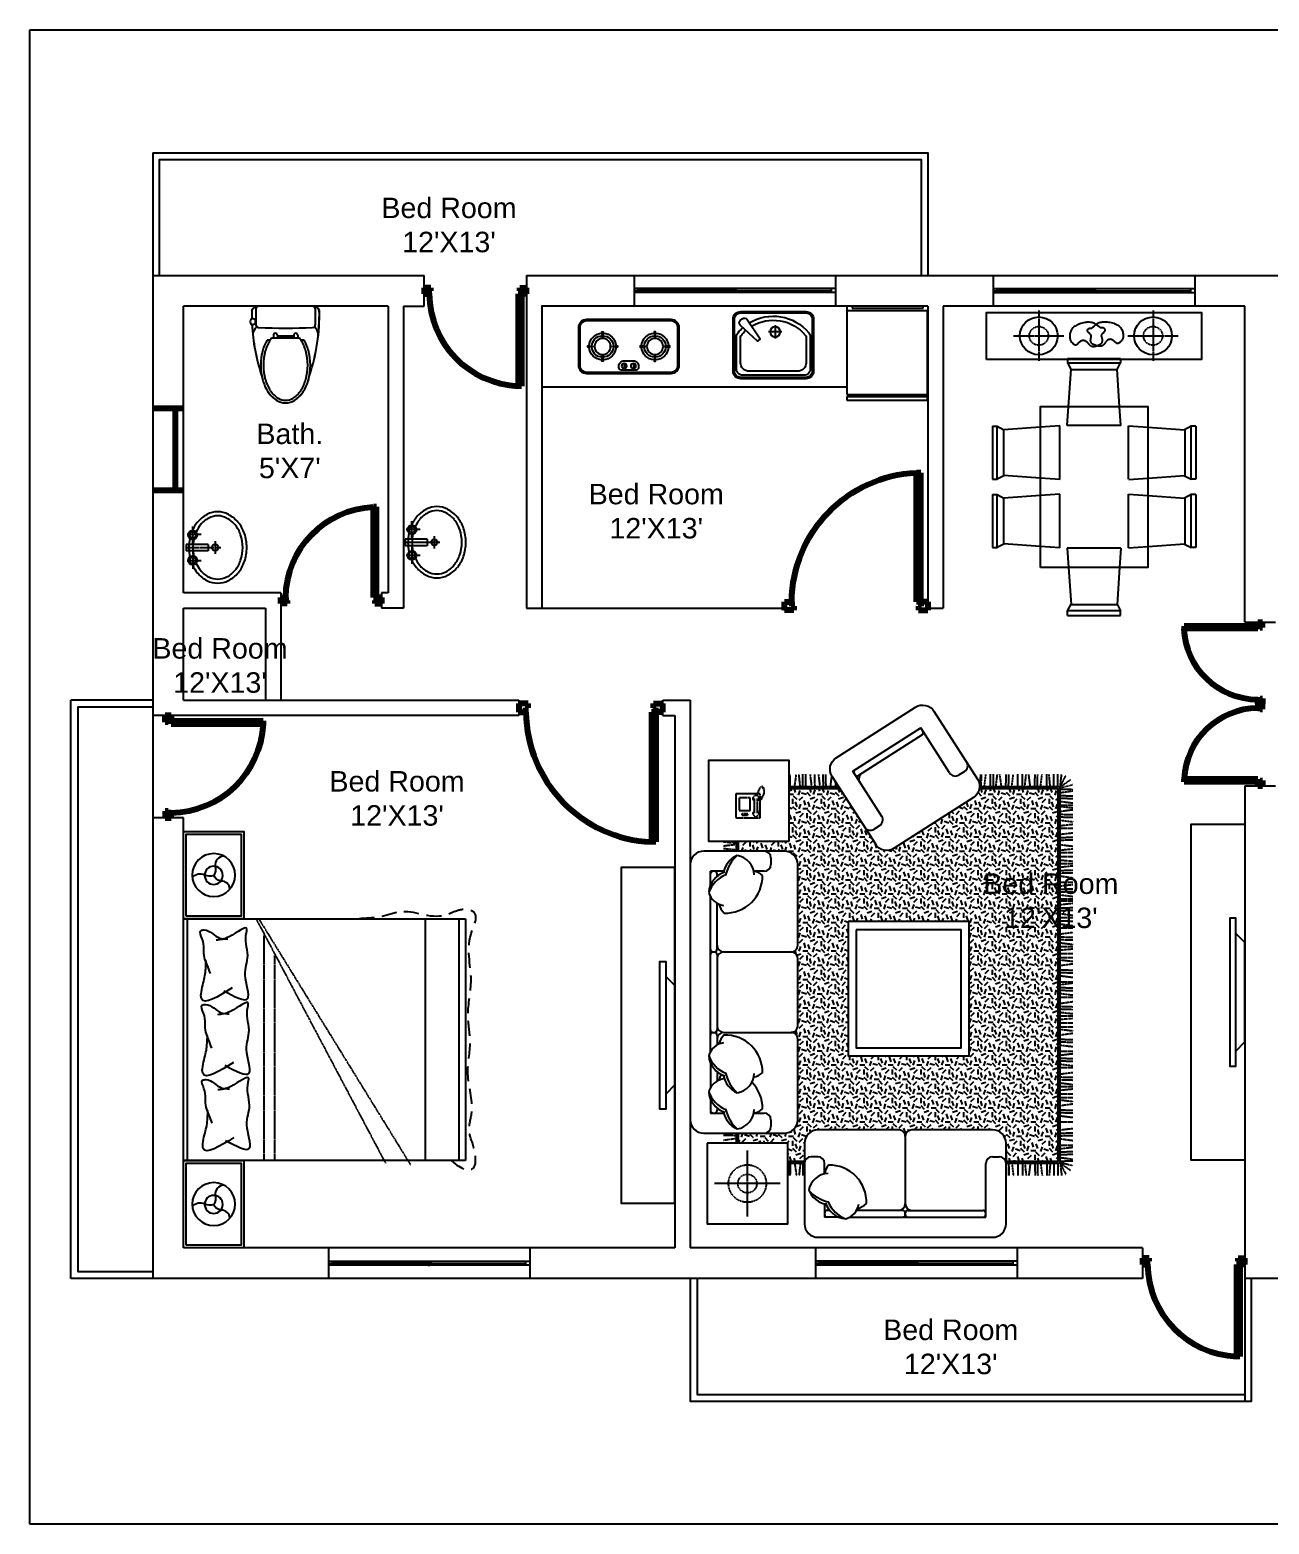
# Model space of a CAD drawing. Header units: inches. Extents: x 934 to 13503, y 40 to 6452.
# Drawn here: x 4285.6 to 4648.7, y 5742.1 to 6180.1 of the extents above; entities that cross this region are included whole.
import ezdxf

# ---------------------------------------------------------------- set-up
doc = ezdxf.new("R2010")
doc.units = ezdxf.units.IN
for name, pattern in [('DASHDOT2', [0.5, 0.25, -0.125, 0, -0.125]), ('DASHED2', [0.375, 0.25, -0.125]), ('HIDDEN', [9.525, 6.35, -3.175]), ('HIDDEN2', [0.1875, 0.125, -0.0625])]:
    doc.linetypes.add(name, pattern=pattern)
for name, color, linetype in [('car', 20, 'Continuous'), ('FFURNITURE', 53, 'Continuous'), ('FURHATCH', 57, 'Continuous'), ('FURNITURE', 122, 'Continuous'), ('SANITARY', 151, 'Continuous'), ('WINDOW', 2, 'Continuous')]:
    doc.layers.add(name, color=color, linetype=linetype)
doc.layers.add('wall', color=10, linetype='Continuous', plot=False)
doc.styles.get("Standard").update_dxf_attribs({"font": 'arial.ttf'})

# ---------------------------------------------------------------- blocks, each defined once
blk = doc.blocks.new('DR_D01')
at = {"lineweight": 80}
for p, q in [((-0.45, 0.93), (-0.42, 0.93)), ((-0.45, 0.03), (-0.45, 0.93)), ((-0.42, 0.03), (-0.42, 0.93)), ((-0.5, 0.03), (-0.42, 0.03)), ((-0.5, 0.03), (-0.5, -0.03)), ((-0.45, 0.03), (-0.45, 0)), ((-0.45, 0), (-0.435, 0)), ((-0.435, 0), (-0.435, -0.03)), ((0.435, 0), (0.435, -0.03)), ((0.45, 0), (0.435, 0)), ((0.45, 0.03), (0.45, 0)), ((0.5, 0.03), (0.45, 0.03)), ((0.5, -0.03), (0.5, 0.03)), ((-0.435, -0.03), (-0.5, -0.03)), ((0.435, -0.03), (0.5, -0.03))]:
    blk.add_line(p, q, dxfattribs=at)
blk.add_arc((-0.46, 0.021), 0.91, 0.5915, 87.4664, dxfattribs=at)
blk = doc.blocks.new('yq_sink_01')
at = {"linetype": 'DASHDOT2'}
for p, q in [((69, 24), (69, 158)), ((131, 97), (26, 97)), ((236, 48), (236, -48)), ((278, 0), (26, 0)), ((131, -97), (26, -97)), ((69, -24), (69, -158))]:
    blk.add_line(p, q, dxfattribs=at)
for p, q in [((183, 24), (20, 24)), ((20, 24), (20, -24)), ((183, 24), (183, -24)), ((183, -24), (20, -24))]:
    blk.add_line(p, q)
for centre, radius in [((69, 95), 33.5), ((69, 95), 23.9), ((236, 1), 23.9), ((69, -95), 33.5), ((69, -95), 23.9)]:
    blk.add_circle(centre, radius)
for centre, radius, start, end in [((277, 47), 224, 117.0522, 140.9541), ((255, 91), 176, 62.9478, 117.0522), ((255, 91), 146, 62.9478, 117.0522), ((233, 47), 224, 39.0459, 62.9478), ((312, 19), 269, 140.9541, 156.021), ((312, 19), 239, 140.9541, 155.6677), ((277, 47), 195, 117.0522, 140.9541), ((233, 47), 195, 39.0459, 62.9478), ((199, 19), 239, 18.571, 39.0459), ((199, 19), 269, 18.571, 39.0459), ((366, 1), 326, 167.8612, 192.4926), ((366, 1), 296, 168.0916, 192.4003), ((145, 1), 296, 0, 18.571), ((145, 1), 296, 341.429, 360), ((145, 1), 326, 360, 18.571), ((145, 1), 326, 341.429, 360), ((199, -17), 239, 320.9541, 341.429), ((199, -17), 269, 320.9541, 341.429), ((312, -17), 269, 204.5507, 219.0459), ((312, -17), 239, 204.736, 219.0459), ((277, -45), 224, 219.0459, 242.9478), ((277, -45), 195, 219.0459, 242.9478), ((255, -88), 146, 242.9478, 297.0522), ((233, -45), 195, 297.0522, 320.9541), ((233, -45), 224, 297.0522, 320.9541), ((255, -88), 176, 242.9478, 297.0522)]:
    blk.add_arc(centre, radius, start, end)
blk = doc.blocks.new('yq_matong_01')
for p, q in [((0, 201), (0, -201)), ((20, 221), (139, 221)), ((252, 138), (252, 114)), ((216, 91), (238, 91)), ((216, 61), (238, 61)), ((223, 61), (223, -61)), ((238, 104), (238, -104)), ((216, -61), (238, -61)), ((216, -91), (238, -91)), ((20, -221), (139, -221)), ((97, -221), (97, -226)), ((132, -221), (132, -226)), ((252, -114), (252, -138)), ((97, -226), (132, -226))]:
    blk.add_line(p, q)
for centre, radius, start, end in [((55, 202), 54.8, 117.322, 181.8992), ((64, -1165), 1417, 71.4068, 91.3856), ((217, 161), 83.2, 95.4963, 139.9324), ((20, 201), 20, 90, 180), ((139, 201), 20, 2.3063, 90), ((-4840, 0), 5003, 357.6937, 2.3063), ((357, -47), 193, 123.2779, 128.1384), ((407, -123), 283, 105.2088, 123.2779), ((407, -123), 303, 105.2088, 120.5699), ((439, -242), 427, 74.7912, 105.2088), ((439, -242), 407, 74.7912, 105.2088), ((471, -123), 283, 56.7221, 74.7912), ((471, -123), 303, 56.7221, 74.7912), ((521, -47), 193, 32.2565, 56.7221), ((521, -47), 213, 32.2565, 56.7221), ((216, 76), 15, 90, 270), ((596, 0), 104, 360, 32.2565), ((596, 0), 124, 360, 32.2565), ((216, -76), 15, 90, 270), ((357, 47), 193, 231.8616, 236.7221), ((521, 47), 193, 303.2779, 327.7435), ((521, 47), 213, 303.2779, 327.7435), ((596, 0), 104, 327.7435, 360), ((596, 0), 124, 327.7435, 360), ((51, -204), 51.4, 175.687, 245.0918), ((20, -201), 20, 180, 270), ((64, 1165), 1417, 272.8967, 288.5932), ((139, -201), 20, 270, 357.6937), ((217, -161), 83.2, 220.0676, 264.5037), ((407, 123), 283, 236.7221, 254.7912), ((407, 123), 303, 239.4301, 254.7912), ((439, 242), 427, 254.7912, 285.2088), ((439, 242), 407, 254.7912, 285.2088), ((471, 123), 283, 285.2088, 303.2779), ((471, 123), 303, 285.2088, 303.2779), ((64, 1165), 1417, 268.6144, 271.2036), ((157, -247), 63.1, 159.6834, 188.4939), ((114, -226), 37, 237.5287, 304.2772), ((72, -247), 63.1, 352.0944, 20.3166)]:
    blk.add_arc(centre, radius, start, end)
blk = doc.blocks.new('yq_cooker_01')
for p, q in [((426, 34), (466, 34)), ((426, -34), (466, -34))]:
    blk.add_line(p, q)
for points in [[(440, -375), (160, -375, -0.414214), (100, -315), (100, 315, -0.414214), (160, 375), (440, 375, -0.414214), (500, 315), (500, -315, -0.414214)], [(440, -365), (160, -365, -0.414214), (110, -315), (110, 315, -0.414214), (160, 365), (440, 365, -0.414214), (490, 315), (490, -315, -0.414214)]]:
    blk.add_lwpolyline(points, format="xyb", close=True)
for points in [[(301, 261), (305, 305), (295, 305), (299, 261)], [(234, 196), (190, 200), (190, 190), (234, 194)], [(299, 129), (295, 85), (305, 85), (301, 129)], [(366, 194), (410, 190), (410, 200), (366, 196)], [(299, -129), (295, -85), (305, -85), (301, -129)], [(234, -196), (190, -200), (190, -190), (234, -194)], [(366, -194), (410, -190), (410, -200), (366, -196)], [(301, -261), (305, -305), (295, -305), (299, -261)]]:
    blk.add_lwpolyline(points, close=True)
blk.add_lwpolyline([(407, -34, 0.414214), (446, -73), (456, -73, 0.414214), (475, -54), (475, 54, 0.414214), (456, 74), (446, 74, 0.414214), (407, 34), (407, -34)], format="xyb")
for centre, radius in [((300, 195), 60), ((446, 34), 19.6), ((446, -34), 19.6), ((300, -195), 60)]:
    blk.add_circle(centre, radius)
for centre, radius, start, end in [((300, 195), 100, 92.4978, 177.5022), ((300, 195), 80, 91.5913, 178.4087), ((300, 195), 80, 1.5913, 88.4087), ((300, 195), 100, 2.4978, 87.5022), ((300, 195), 100, 182.4978, 267.5022), ((300, 195), 80, 181.5913, 268.4087), ((300, 195), 80, 271.5913, 358.4087), ((300, 195), 100, 272.4978, 357.5022), ((300, -195), 100, 92.4978, 177.5022), ((300, -195), 100, 2.4978, 87.5022), ((300, -195), 100, 182.4978, 267.5022), ((300, -195), 80, 91.5913, 178.4087), ((300, -195), 80, 181.5913, 268.4087), ((300, -195), 80, 1.5913, 88.4087), ((300, -195), 80, 271.5913, 358.4087), ((300, -195), 100, 272.4978, 357.5022)]:
    blk.add_arc(centre, radius, start, end)
blk = doc.blocks.new('yq_ksink_01')
for points in [[(540, -243), (540, 243, 0.414214), (483, 300), (97, 300, 0.414214), (40, 243), (40, -243, 0.414214), (97, -300), (483, -300, 0.414214)], [(530, -243), (530, 243, 0.414214), (483, 290), (97, 290, 0.414214), (50, 243), (50, -243, 0.414214), (97, -290), (483, -290, 0.414214)], [(142, 246, 0.463705), (106, 246), (93, 231, 0.463199), (99, 196), (244, 99), (260, 117)]]:
    blk.add_lwpolyline(points, format="xyb", close=True)
for points in [[(124, 179, 0.371537), (197, -263, 0.175756), (227, -274), (468, -274, 0.414214), (514, -228), (514, 228, 0.414214), (468, 274), (227, 274, 0.175756), (197, 263, 0.038636), (159, 226, 0.038636)], [(149, 162, 0.370424), (217, -240, 0.175756), (227, -244), (421, -244, 0.414214), (484, -181), (484, 181, 0.414214), (421, 244), (227, 244, 0.175756), (217, 240, 0.038502), (180, 204, 0.038502)]]:
    blk.add_lwpolyline(points, format="xyb")
for points in [[(191, -64), (191, 36)], [(142, -14), (241, -14)]]:
    blk.add_lwpolyline(points)
blk.add_circle((191, -14), 38.3)
blk = doc.blocks.new('yq_icebox_01')
for p, q in [((0, -264), (0, 264)), ((0, 264), (14, 264)), ((14, 264), (14, -264)), ((35, -298), (35, 302)), ((35, 302), (658, 302)), ((658, 302), (658, -298)), ((672, 296), (658, 296)), ((665, 296), (665, -293)), ((672, 302), (700, 302)), ((672, 302), (672, -298)), ((700, 302), (700, -298)), ((14, -264), (0, -264)), ((658, -298), (35, -298)), ((672, -293), (658, -293)), ((700, -298), (672, -298))]:
    blk.add_line(p, q)
blk = doc.blocks.new('yq_sofa_01')
at = {"layer": 'FURHATCH', "linetype": 'HIDDEN2'}
h = blk.add_hatch(dxfattribs=at)
h.set_pattern_fill('GEOL1,_O', color=256, scale=150, angle=45)
h.set_pattern_definition([(45, (-2935.14, 78.03), (4e-14, 212.132), [37.5, -112.5]), (45, (-2940.44, 200), (4e-14, 212.132), [37.5, -112.5]), (135, (-2961.66, 125.76), (-212.132, 7e-14), [37.5, -112.5]), (135, (-2956.35, 205.3), (-212.132, 7e-14), [37.5, -112.5]), (90, (-2988.17, 173.49), (-106.066, 106.066), [37.5, -174.632]), (180, (-2876.8, 136.36), (-106.066, -106.066), [37.5, -174.632]), (71.565, (-2940.444, 136.365), (106.066, 106.066), [37.5, -297.9102]), (71.565, (-2945.75, 237.13), (106.066, 106.066), [37.5, -297.9102]), (108.435, (-2860.895, 152.274), (-106.066, 106.066), [37.5, -297.9102]), (108.435, (-2956.354, 152.274), (-106.066, 106.066), [37.5, -297.9102]), (108.435, (-2892.714, 162.88), (-106.066, 106.066), [37.5, -297.9102]), (161.565, (-2993.48, 136.365), (-106.066, 106.066), [37.5, -297.9102]), (198.435, (-2929.84, 115.15), (-106.066, -106.066), [37.5, -297.9102])])
edge = h.paths.add_edge_path()
edge.add_line((2738, 1513), (2151, 1513))
edge.add_arc((2053, 1533), 100, 302.6488, 348.511, ccw=False)
edge.add_line((2107, 1449), (1518, 1071))
edge.add_arc((1464, 1155), 100, 212.6488, 302.6488, ccw=False)
edge.add_line((1380, 1101), (1116, 1513))
edge.add_line((1116, 1513), (736, 1513))
edge.add_line((736, 1513), (736, 1125))
edge.add_line((736, 1125), (356, 1125))
edge.add_line((356, 1125), (356, 1050))
edge.add_line((356, 1050), (700, 1050))
edge.add_arc((700, 950), 100, 0, 90, ccw=False)
edge.add_line((800, 950), (800, 350))
edge.add_arc((750, 350), 50, 270, 360, ccw=False)
edge.add_arc((750, 250), 50, 0, 90, ccw=False)
edge.add_line((800, 250), (800, -250))
edge.add_arc((750, -250), 50, -90, 0, ccw=False)
edge.add_arc((750, -350), 50, 0, 90, ccw=False)
edge.add_line((800, -350), (800, -950))
edge.add_arc((700, -950), 100, -90, 0, ccw=False)
edge.add_line((700, -1050), (356, -1050))
edge.add_line((356, -1050), (356, -1125))
edge.add_line((356, -1125), (725, -1125))
edge.add_line((725, -1125), (725, -1257))
edge.add_line((725, -1257), (850, -1257))
edge.add_line((850, -1257), (850, -1125))
edge.add_arc((950, -1125), 100, 90, 180, ccw=False)
edge.add_line((950, -1025), (1550, -1025))
edge.add_arc((1550, -1075), 50, 0, 90, ccw=False)
edge.add_line((1600, -1075), (1600, -1077))
edge.add_arc((1651, -1076), 50.8, 90.926, 180.926, ccw=False)
edge.add_line((1650, -1025), (2250, -1025))
edge.add_arc((2250, -1125), 100, 0, 90, ccw=False)
edge.add_line((2350, -1125), (2350, -1257))
edge.add_line((2350, -1257), (2738, -1257))
edge.add_line((2738, -1257), (2738, 1513))
h.paths.add_polyline_path([(2075, 525), (2075, -475), (1175, -475), (1175, 525)], flags=16)
for points in [[(1056, 1607, -0.414214), (1086, 1745), (1676, 2122, -0.414214), (1814, 2092), (2138, 1587, -0.414214), (2107, 1449), (1518, 1071, -0.414214), (1380, 1101)], [(800, 350), (800, 950, 0.414214), (700, 1050), (100, 1050, 0.414214), (0, 950), (0, -950, 0.414214), (100, -1050), (700, -1050, 0.414214), (800, -950), (800, -350, 0.414214), (750, -300, 0.414214), (800, -250), (800, 250, 0.414214), (750, 300, 0.414214)], [(1650, -1025, 0.404778), (1600, -1075, 0.414214), (1550, -1025), (950, -1025, 0.414214), (850, -1125), (850, -1725, 0.414214), (950, -1825), (2250, -1825, 0.414214), (2350, -1725), (2350, -1125, 0.414214), (2250, -1025)]]:
    blk.add_lwpolyline(points, format="xyb", close=True)
for points in [[(736, 1125), (736, 1725), (136, 1725), (136, 1125)], [(1175, 525), (1175, -475), (2075, -475), (2075, 525)], [(125, -1125), (125, -1725), (725, -1725), (725, -1125)]]:
    blk.add_lwpolyline(points, close=True)
at = {"layer": 'FURHATCH', "ltscale": 1000}
for p, q in [((1209, 1645), (1715, 1969)), ((1725, 1916), (1253, 1614)), ((1930, 1632), (1715, 1969)), ((1425, 1309), (1209, 1645)), ((1999, 1617), (2042, 1644)), ((1410, 1240), (1368, 1213)), ((248, 900), (150, 900)), ((150, 795), (150, 900)), ((550, 900), (473, 900)), ((600, 1000), (600, 950)), ((200, 862), (200, 880)), ((150, -442), (150, 712)), ((200, 320), (200, 661)), ((170, 300), (180, 300)), ((200, 280), (200, -280)), ((250, 300), (750, 300)), ((170, -300), (180, -300)), ((200, -320), (200, -392)), ((250, -300), (750, -300)), ((150, -525), (150, -712)), ((200, -592), (200, -661)), ((150, -795), (150, -900)), ((200, -862), (200, -880)), ((150, -900), (248, -900)), ((473, -900), (550, -900)), ((600, -950), (600, -1000)), ((1600, -1075), (1600, -1575)), ((950, -1225), (900, -1225)), ((1000, -1352), (1000, -1275)), ((2200, -1675), (2200, -1275)), ((2250, -1225), (2300, -1225)), ((1000, -1577), (1000, -1675)), ((1038, -1625), (1020, -1625)), ((1580, -1625), (1239, -1625)), ((1600, -1655), (1600, -1645)), ((1620, -1625), (2180, -1625)), ((1105, -1675), (1000, -1675)), ((1188, -1675), (2200, -1675))]:
    blk.add_line(p, q, dxfattribs=at)
at = {"layer": 'FURHATCH', "linetype": 'HIDDEN2'}
for p, q in [((745, 1528), (742, 1623)), ((777, 1528), (790, 1623)), ((819, 1528), (809, 1623)), ((837, 1528), (837, 1623)), ((859, 1528), (859, 1623)), ((905, 1528), (894, 1623)), ((929, 1528), (926, 1623)), ((967, 1528), (956, 1623)), ((992, 1528), (988, 1623)), ((1011, 1528), (1008, 1623)), ((1044, 1528), (1054, 1610)), ((1085, 1528), (1081, 1568)), ((2159, 1528), (2162, 1623)), ((2165, 1528), (2168, 1623)), ((2189, 1528), (2201, 1623)), ((2235, 1528), (2235, 1623)), ((2257, 1528), (2257, 1623)), ((2275, 1528), (2286, 1623)), ((2317, 1528), (2304, 1623)), ((2349, 1528), (2352, 1623)), ((2369, 1528), (2372, 1623)), ((2393, 1528), (2405, 1623)), ((2439, 1528), (2439, 1623)), ((2472, 1528), (2472, 1623)), ((2490, 1528), (2500, 1623)), ((2531, 1528), (2519, 1623)), ((2563, 1528), (2567, 1623)), ((2583, 1528), (2586, 1623)), ((2607, 1528), (2619, 1623)), ((2653, 1528), (2653, 1623)), ((2679, 1528), (2671, 1623)), ((2706, 1528), (2706, 1623)), ((2735, 1528), (2735, 1623)), ((2753, 1528), (2764, 1623)), ((2753, 1528), (2795, 1612)), ((2753, 1528), (2830, 1582)), ((520, 1476), (339, 1476)), ((339, 1476), (339, 1298)), ((445, 1448), (363, 1448)), ((363, 1448), (363, 1352)), ((445, 1352), (445, 1448)), ((496, 1464), (504, 1489)), ((500, 1493), (513, 1497)), ((504, 1502), (518, 1506)), ((509, 1511), (522, 1515)), ((513, 1519), (526, 1524)), ((520, 1298), (520, 1476)), ((525, 1530), (538, 1534)), ((526, 1445), (540, 1449)), ((531, 1453), (544, 1458)), ((535, 1524), (548, 1528)), ((535, 1462), (548, 1467)), ((540, 1515), (553, 1519)), ((540, 1471), (553, 1475)), ((544, 1506), (557, 1511)), ((544, 1497), (557, 1502)), ((544, 1489), (557, 1493)), ((544, 1480), (557, 1484)), ((2753, 1522), (2845, 1546)), ((2753, 1513), (2848, 1510)), ((2753, 1486), (2848, 1499)), ((2753, 1465), (2848, 1461)), ((363, 1352), (445, 1352)), ((478, 1332), (478, 1442)), ((500, 1332), (500, 1442)), ((522, 1436), (535, 1440)), ((2753, 1445), (2848, 1442)), ((2753, 1421), (2848, 1409)), ((2753, 1393), (2848, 1393)), ((2753, 1384), (2848, 1372)), ((2753, 1347), (2848, 1359)), ((339, 1298), (520, 1298)), ((383, 1328), (383, 1318)), ((428, 1328), (383, 1328)), ((383, 1318), (428, 1318)), ((428, 1318), (428, 1328)), ((2753, 1325), (2848, 1322)), ((2753, 1305), (2848, 1302)), ((2753, 1281), (2848, 1269)), ((2753, 1240), (2848, 1251)), ((341, 1108), (247, 1118)), ((2753, 1221), (2848, 1221)), ((2753, 1176), (2848, 1187)), ((2753, 1151), (2848, 1155)), ((2753, 1132), (2848, 1135)), ((341, 1099), (247, 1087)), ((341, 1058), (247, 1068)), ((2753, 1099), (2848, 1087)), ((2753, 1058), (2848, 1068)), ((2753, 1040), (2848, 1040)), ((2753, 1011), (2848, 1011)), ((2753, 984), (2848, 976)), ((2753, 958), (2848, 958)), ((2753, 931), (2848, 942)), ((2753, 906), (2848, 910)), ((2753, 887), (2848, 890)), ((2753, 865), (2848, 852)), ((2753, 818), (2848, 818)), ((2753, 791), (2848, 802)), ((2753, 767), (2848, 770)), ((2753, 747), (2848, 750)), ((2753, 725), (2848, 713)), ((2753, 695), (2848, 695)), ((2753, 679), (2848, 679)), ((2753, 652), (2848, 663)), ((2753, 627), (2848, 630)), ((2753, 608), (2848, 611)), ((2753, 586), (2848, 573)), ((2753, 555), (2848, 555)), ((2753, 532), (2848, 529)), ((2753, 508), (2848, 496)), ((2753, 480), (2848, 480)), ((2753, 434), (2848, 446)), ((2753, 412), (2848, 409)), ((2753, 392), (2848, 389)), ((2753, 368), (2848, 356)), ((2753, 341), (2848, 341)), ((2753, 314), (2848, 323)), ((2753, 287), (2848, 287)), ((2753, 259), (2848, 259)), ((2753, 241), (2848, 230)), ((2753, 199), (2848, 212)), ((2753, 167), (2848, 164)), ((2753, 147), (2848, 144)), ((2753, 123), (2848, 111)), ((2753, 77), (2848, 77)), ((2753, 57), (2848, 69)), ((2753, 35), (2848, 32)), ((2753, 15), (2848, 12)), ((2753, -9), (2848, -21)), ((2753, -36), (2848, -36)), ((2753, -83), (2848, -70)), ((2753, -105), (2848, -108)), ((2753, -125), (2848, -128)), ((2753, -149), (2848, -160)), ((2753, -176), (2848, -176)), ((2753, -202), (2848, -194)), ((2753, -229), (2848, -229)), ((2753, -258), (2848, -258)), ((2753, -276), (2848, -287)), ((2753, -318), (2848, -305)), ((2753, -350), (2848, -353)), ((2753, -369), (2848, -373)), ((2753, -394), (2848, -405)), ((2753, -439), (2848, -439)), ((2753, -469), (2848, -457)), ((2753, -491), (2848, -494)), ((2753, -511), (2848, -514)), ((2753, -535), (2848, -547)), ((2753, -562), (2848, -562)), ((2753, -609), (2848, -597)), ((2753, -631), (2848, -634)), ((2753, -651), (2848, -654)), ((2753, -675), (2848, -687)), ((2753, -702), (2848, -702)), ((2753, -729), (2848, -720)), ((2753, -756), (2848, -756)), ((2753, -784), (2848, -784)), ((2753, -802), (2848, -813)), ((2753, -844), (2848, -831)), ((2753, -876), (2848, -879)), ((2753, -896), (2848, -899)), ((2753, -920), (2848, -932)), ((2753, -966), (2848, -966)), ((341, -1069), (247, -1066)), ((341, -1091), (247, -1104)), ((2753, -1025), (2848, -1014)), ((2753, -1050), (2848, -1046)), ((2753, -1069), (2848, -1066)), ((2753, -1091), (2848, -1104)), ((425, -1670), (425, -1180)), ((2753, -1138), (2848, -1138)), ((2753, -1165), (2848, -1154)), ((2753, -1189), (2848, -1186)), ((2753, -1209), (2848, -1206)), ((734, -1272), (731, -1367)), ((745, -1272), (742, -1367)), ((777, -1272), (790, -1367)), ((819, -1272), (809, -1367)), ((837, -1272), (837, -1367)), ((2349, -1272), (2352, -1367)), ((2369, -1272), (2372, -1367)), ((2393, -1272), (2405, -1367)), ((2439, -1272), (2439, -1367)), ((2472, -1272), (2472, -1367)), ((2490, -1272), (2500, -1367)), ((2531, -1272), (2519, -1367)), ((2563, -1272), (2567, -1367)), ((2583, -1272), (2586, -1367)), ((2607, -1272), (2619, -1367)), ((2653, -1272), (2653, -1367)), ((2679, -1272), (2671, -1367)), ((2706, -1272), (2706, -1367)), ((2735, -1272), (2735, -1367)), ((2753, -1231), (2848, -1243)), ((2753, -1258), (2848, -1255)), ((2753, -1267), (2845, -1290)), ((2753, -1272), (2830, -1326)), ((2753, -1272), (2795, -1356)), ((2753, -1272), (2764, -1367)), ((670, -1425), (180, -1425))]:
    blk.add_line(p, q, dxfattribs=at)
at = {"layer": 'FURHATCH', "ltscale": 1000}
for points in [[(1106, 1528), (736, 1528)], [(1116, 1513), (736, 1513)], [(2350, -1257), (2738, -1257), (2738, 1513), (2151, 1513)], [(2350, -1272), (2753, -1272), (2753, 1528), (2153, 1528)], [(341, 1125), (341, 1050)], [(356, 1125), (356, 1050)], [(341, -1050), (341, -1125)], [(356, -1050), (356, -1125)], [(725, -1257), (850, -1257)], [(725, -1272), (850, -1272)]]:
    blk.add_lwpolyline(points, dxfattribs=at)
blk.add_lwpolyline([(1235, 465), (1235, -415), (2015, -415), (2015, 465)], close=True, dxfattribs=at)
at = {"layer": 'FURHATCH', "linetype": 'HIDDEN2'}
for radius in [140, 70]:
    blk.add_circle((425, -1425), radius, dxfattribs=at)
at = {"layer": 'FURHATCH', "ltscale": 1000}
for centre, radius, start, end in [((1709, 1941), 20, 32.6488, 122.6488), ((1714, 1933), 20, 302.6488, 32.6488), ((2015, 1686), 50, 302.6488, 32.6488), ((1237, 1639), 20, 122.6488, 212.6488), ((1242, 1631), 20, 212.6488, 302.6488), ((1305, 1588), 50, 122.6488, 212.6488), ((1972, 1659), 50, 212.6488, 302.6488), ((1341, 1255), 50, 212.6488, 302.6488), ((1383, 1282), 50, 302.6488, 32.6488), ((420, 856), 177, 113.3152, 169.3613), ((548, 803), 293, 132.7368, 166.3508), ((325, 869), 151, 2.0672, 80.6072), ((550, 1000), 50, 0, 90), ((307, 730), 170, 107.2714, 175.4668), ((170, 880), 20, 90, 180), ((180, 880), 20, 0, 90), ((460, 788), 113, 46.1116, 83.7097), ((550, 950), 50, 270, 0), ((345, 667), 221, 111.5683, 159.7406), ((260, 866), 278, 268.285, 0.5789), ((264, 775), 130, 194.1064, 262.232), ((368, 702), 162, 196.7793, 224.4945), ((250, 350), 50, 180, 270), ((170, 320), 20, 180, 270), ((170, 280), 20, 90, 180), ((180, 320), 20, 270, 0), ((180, 280), 20, 0, 90), ((250, 250), 50, 90, 180), ((170, -280), 20, 180, 270), ((170, -320), 20, 90, 180), ((180, -280), 20, 270, 0), ((180, -320), 20, 0, 90), ((250, -250), 50, 180, 270), ((250, -350), 50, 90, 180), ((368, -432), 162, 135.5055, 163.2207), ((260, -597), 278, 359.4211, 91.715), ((264, -506), 130, 97.768, 165.8936), ((307, -460), 170, 184.5332, 252.7286), ((345, -397), 221, 200.2594, 248.4317), ((264, -775), 130, 97.768, 165.8936), ((368, -702), 162, 146.7787, 163.2207), ((420, -586), 177, 190.6387, 246.6848), ((548, -534), 293, 193.6492, 227.2632), ((325, -600), 151, 279.3928, 357.9328), ((460, -518), 113, 276.2903, 313.8884), ((307, -730), 170, 184.5332, 252.7286), ((345, -667), 221, 200.2594, 248.4317), ((260, -866), 278, 359.4211, 44.7117), ((170, -880), 20, 180, 270), ((180, -880), 20, 270, 0), ((420, -856), 177, 190.6387, 246.6848), ((548, -803), 293, 193.6492, 227.2632), ((325, -869), 151, 279.3928, 357.9328), ((460, -788), 113, 276.2903, 313.8884), ((550, -950), 50, 0, 90), ((550, -1000), 50, 270, 0), ((900, -1275), 50, 90, 180), ((950, -1275), 50, 0, 90), ((1112, -1365), 113, 136.1116, 173.7097), ((1034, -1565), 278, 358.285, 90.5789), ((2250, -1275), 50, 90, 180), ((2300, -1275), 50, 0, 90), ((1031, -1500), 151, 92.0672, 170.6072), ((1044, -1405), 177, 203.3152, 259.3613), ((1097, -1277), 293, 222.7368, 256.3508), ((1020, -1645), 20, 90, 180), ((1020, -1655), 20, 180, 270), ((1170, -1518), 170, 197.2714, 265.4668), ((1233, -1480), 221, 201.5683, 249.7406), ((1125, -1561), 130, 284.1064, 352.232), ((1198, -1457), 162, 286.7793, 314.4945), ((1550, -1575), 50, 270, 0), ((1580, -1645), 20, 0, 90), ((1580, -1655), 20, 270, 0), ((1650, -1575), 50, 180, 270), ((1620, -1645), 20, 90, 180), ((1620, -1655), 20, 180, 270), ((2180, -1645), 20, 0, 90), ((2180, -1655), 20, 270, 0)]:
    blk.add_arc(centre, radius, start, end, dxfattribs=at)
at = {"layer": 'FURHATCH', "linetype": 'HIDDEN2'}
for centre, start, end in [((489, 1442), 298.4915, 241.5085), ((489, 1332), 118.4915, 61.5085)]:
    blk.add_arc(centre, 23.1, start, end, dxfattribs=at)
blk = doc.blocks.new('yq_tvcab_01')
blk.add_lwpolyline([(0, -1250), (0, 1250), (400, 1250), (400, -1250)], close=True)
at = {"layer": 'FURHATCH'}
blk.add_line((67, 550), (67, -550), dxfattribs=at)
blk.add_lwpolyline([(0, -370), (67, -438), (67, -550), (112, -550), (112, 550), (67, 550), (67, 438), (0, 370)], close=True, dxfattribs=at)
blk = doc.blocks.new('yq_bed_01')
at = {"linetype": 'Continuous', "ltscale": 1000}
for p, q in [((2100, 900), (0, 900)), ((0, 900), (0, -900)), ((2100, -900), (2100, 900)), ((0, -900), (2100, -900))]:
    blk.add_line(p, q, dxfattribs=at)
at = {"linetype": 'Continuous'}
for points in [[(0, 1550), (0, 900), (450, 900), (450, 1550)], [(0, -900), (0, -1550), (450, -1550), (450, -900)]]:
    blk.add_lwpolyline(points, close=True, dxfattribs=at)
for centre in [(225, 1225), (225, -1225)]:
    blk.add_circle(centre, 160, dxfattribs=at)
at = {"layer": 'FURHATCH', "linetype": 'Continuous', "ltscale": 1000}
for p, q in [((30, 900), (30, -900)), ((1800, -900), (1800, 900)), ((2050, -900), (2050, 900))]:
    blk.add_line(p, q, dxfattribs=at)
at = {"layer": 'FURHATCH', "linetype": 'DASHED2', "ltscale": 0.5}
for p, q in [((540, -900), (1504, 921)), ((560, -900), (1689, 931)), ((600, 900), (600, -782)), ((680, 900), (680, -625))]:
    blk.add_line(p, q, dxfattribs=at)
at = {"layer": 'FURHATCH', "linetype": 'Continuous'}
for points in [[(20, 1530), (20, 920), (430, 920), (430, 1530)], [(20, -920), (20, -1530), (430, -1530), (430, -920)]]:
    blk.add_lwpolyline(points, close=True, dxfattribs=at)
for points in [[(225, 1227, 0.228099), (158, 1225, -0.317646), (66, 1242)], [(346, 1329, -0.398826), (280, 1270, 0.069197), (273, 1269, 0.240714), (225, 1227, -0.240714)], [(300, 1084, -0.414712), (235, 1160, 0.258086), (225, 1227)], [(225, -1223, 0.228099), (158, -1225, -0.317646), (66, -1208)], [(346, -1121, -0.398826), (280, -1180, 0.069197), (273, -1181, 0.240714), (225, -1223, -0.240714)], [(300, -1366, -0.414712), (235, -1290, 0.258086), (225, -1223)]]:
    blk.add_lwpolyline(points, format="xyb", dxfattribs=at)
for centre in [(225, 1227), (225, -1223)]:
    blk.add_circle(centre, 67.5, dxfattribs=at)
at = {"layer": 'FURHATCH', "linetype": 'DASHED2', "ltscale": 451.947922}
blk.add_open_spline([(1992, 900), (2071, 970), (2189, 999), (2167, 789), (2108, 682), (2173, 491), (2091, 272), (2150, 28), (2100, -200), (2173, -484), (2083, -701), (2209, -948), (2066, -979), (1864, -867), (1699, -991), (1474, -909), (1368, -903), (1308, -900)], degree=3, knots=[0, 0, 0, 0, 140.356688, 240.855445, 374.272085, 514.628774, 800.960617, 1037.309606, 1234.977718, 1501.883052, 1872.056655, 1990.732643, 2052.345442, 2125.407537, 2467.000811, 2608.004871, 2786.638856, 2786.638856, 2786.638856, 2786.638856], dxfattribs=at)
at = {"layer": 'FURHATCH', "linetype": 'Continuous', "ltscale": 1000}
for points, knots in [([(376, 729), (270, 795), (112, 892), (156, 710), (179, 623), (180, 565), (181, 528)], [0, 0, 0, 0, 257.192142, 380.388355, 440.188761, 557.045341, 557.045341, 557.045341, 557.045341]), ([(313, 750), (392, 793), (546, 876), (461, 661), (480, 562), (498, 484), (476, 402), (475, 340), (499, 246), (355, 365), (285, 372), (256, 374)], [0, 0, 0, 0, 197.98522, 383.798459, 461.536852, 537.063609, 629.138715, 719.341985, 744.183766, 895.041347, 1000.692483, 1000.692483, 1000.692483, 1000.692483]), ([(213, 622), (206, 601), (192, 561), (153, 477), (178, 400), (123, 302), (210, 290), (256, 366), (322, 366), (343, 366)], [0, 0, 0, 0, 70.314327, 132.712823, 281.06886, 345.030234, 373.143701, 508.899423, 574.349148, 574.349148, 574.349148, 574.349148]), ([(373, 170), (267, 236), (109, 333), (153, 151), (176, 64), (177, 6), (178, -31)], [0, 0, 0, 0, 257.192142, 380.388355, 440.188761, 557.045341, 557.045341, 557.045341, 557.045341]), ([(309, 191), (389, 234), (543, 317), (458, 102), (477, 3), (495, -75), (472, -157), (472, -219), (496, -313), (352, -194), (282, -187), (253, -185)], [0, 0, 0, 0, 197.98522, 383.798459, 461.536852, 537.063609, 629.138715, 719.341985, 744.183766, 895.041347, 1000.692483, 1000.692483, 1000.692483, 1000.692483]), ([(210, 63), (203, 42), (189, 2), (150, -82), (175, -159), (120, -257), (207, -269), (253, -193), (319, -193), (340, -193)], [0, 0, 0, 0, 70.314327, 132.712823, 281.06886, 345.030234, 373.143701, 508.899423, 574.349148, 574.349148, 574.349148, 574.349148]), ([(363, -385), (257, -319), (99, -222), (143, -405), (166, -492), (167, -549), (168, -587)], [0, 0, 0, 0, 257.192142, 380.388355, 440.188761, 557.045341, 557.045341, 557.045341, 557.045341]), ([(300, -364), (379, -321), (533, -238), (448, -453), (467, -553), (485, -631), (463, -712), (462, -774), (486, -868), (342, -750), (272, -743), (243, -740)], [0, 0, 0, 0, 197.98522, 383.798459, 461.536852, 537.063609, 629.138715, 719.341985, 744.183766, 895.041347, 1000.692483, 1000.692483, 1000.692483, 1000.692483]), ([(200, -493), (193, -514), (179, -553), (140, -637), (165, -714), (110, -812), (197, -824), (243, -749), (309, -749), (330, -749)], [0, 0, 0, 0, 70.314327, 132.712823, 281.06886, 345.030234, 373.143701, 508.899423, 574.349148, 574.349148, 574.349148, 574.349148])]:
    blk.add_open_spline(points, degree=3, knots=knots, dxfattribs=at)
blk = doc.blocks.new('WD_00_X2')
for p, q in [((0, 0.7), (0, -0.7)), ((-0.5, 0.5), (0.5, 0.5)), ((-0.48, 0.5), (-0.48, -0.5)), ((0.48, 0.5), (0.48, -0.5)), ((0.01, 0.2), (-0.48, 0.2)), ((0.01, 0.2), (0.01, 0)), ((0.48, 0), (-0.48, 0)), ((-0.01, 0), (-0.01, -0.2)), ((0.48, -0.2), (-0.01, -0.2)), ((-0.5, -0.5), (0.5, -0.5))]:
    blk.add_line(p, q)

msp = doc.modelspace()

# ---------------------------------------------------------------- linework, layer by layer
at = {"layer": 'car'}
for p, q in [((4285.621, 6180.084), (5089.621, 6180.084)), ((4285.621, 5742.084), (4285.621, 6180.084)), ((4321.621, 6144.084), (4321.621, 5814.084)), ((4401.121, 6099.084), (4401.121, 6108.084)), ((4431.121, 6108.084), (4431.121, 6010.584)), ((4462.653, 6108.189), (4462.653, 6099.189)), ((4521.708, 6108.263), (4521.708, 6099.263)), ((4567.903, 6108.084), (4567.903, 6099.084)), ((4626.958, 6108.158), (4626.958, 6099.158)), ((4330.621, 6015.084), (4330.621, 6099.084)), ((4390.621, 6099.084), (4330.621, 6099.084)), ((4390.621, 6099.084), (4390.621, 6015.084)), ((4395.121, 6099.084), (4395.121, 6010.584)), ((4395.121, 6099.084), (4401.121, 6099.084)), ((4435.621, 6099.084), (4435.621, 6010.584)), ((4548.739, 6099.084), (4435.621, 6099.084)), ((4548.739, 6099.084), (4548.739, 6010.584)), ((4553.239, 6099.084), (4553.239, 6010.584)), ((4641.621, 6099.084), (4553.239, 6099.084)), ((4641.621, 6006.496), (4641.621, 6099.084)), ((4359.121, 6015.084), (4330.621, 6015.084)), ((4359.121, 6015.084), (4359.121, 5983.584)), ((4388.621, 6015.084), (4388.621, 6010.584)), ((4390.621, 6015.084), (4388.621, 6015.084)), ((4330.621, 5983.584), (4330.621, 6010.584)), ((4330.621, 6010.584), (4354.621, 6010.584)), ((4354.621, 6010.584), (4354.621, 5983.584)), ((4395.121, 6010.584), (4388.621, 6010.584)), ((4431.121, 6010.584), (4506.739, 6010.584)), ((4548.739, 6010.584), (4553.239, 6010.584)), ((4641.621, 6006.496), (4650.621, 6006.496)), ((4330.621, 5983.584), (4428.871, 5983.584)), ((4471.121, 5983.584), (4479.121, 5983.584)), ((4471.121, 5979.084), (4471.121, 5983.584)), ((4479.121, 5983.584), (4479.121, 5823.084)), ((4428.871, 5979.084), (4321.621, 5979.084)), ((4471.121, 5979.084), (4474.621, 5979.084)), ((4474.621, 5979.084), (4474.621, 5823.084)), ((4641.621, 5958.496), (4650.621, 5958.496)), ((4641.621, 5958.496), (4641.621, 5778.084)), ((4330.621, 5949.084), (4321.621, 5949.084)), ((4330.621, 5823.084), (4330.621, 5949.084)), ((4474.621, 5823.084), (4330.621, 5823.084)), ((4373.093, 5823.01), (4373.093, 5814.01)), ((4432.149, 5823.084), (4432.149, 5814.084)), ((4515.843, 5823.084), (4515.843, 5814.084)), ((4574.899, 5823.158), (4574.899, 5814.158)), ((4611.621, 5823.084), (4611.621, 5814.084)), ((4611.621, 5814.084), (4297.621, 5814.084)), ((5089.621, 5742.084), (4285.621, 5742.084))]:
    msp.add_line(p, q, dxfattribs=at)
for points in [[(4321.621, 6144.084), (4548.739, 6144.084), (4548.739, 6108.084)], [(4323.621, 6108.084), (4323.621, 6142.084), (4546.739, 6142.084), (4546.739, 6108.084)], [(4321.621, 6108.084), (4401.121, 6108.084)], [(4431.121, 6108.084), (4944.121, 6108.084)], [(4297.621, 5814.084), (4297.621, 5983.584)], [(4321.621, 5983.584), (4297.621, 5983.584)], [(4321.621, 5981.584), (4299.621, 5981.584), (4299.621, 5816.084), (4321.621, 5816.084)], [(4611.621, 5823.084), (4479.121, 5823.084)], [(4479.121, 5814.084), (4479.121, 5778.084), (4643.621, 5778.084), (4643.621, 5814.084)], [(4481.121, 5814.084), (4481.121, 5780.084), (4641.621, 5780.084)], [(4733.621, 5814.084), (4641.621, 5814.084)]]:
    msp.add_lwpolyline(points, dxfattribs=at)
msp.add_lwpolyline([(4435.621, 6075.462), (4525.117, 6075.462), (4525.117, 6099.084), (4435.621, 6099.084)], close=True, dxfattribs=at)
at = {"layer": 'FFURNITURE', "linetype": 'HIDDEN2'}
for p, q in [((4581.247, 6097.781), (4581.247, 6083.018)), ((4614.712, 6097.781), (4614.712, 6083.018)), ((4573.865, 6090.399), (4588.629, 6090.399)), ((4607.33, 6090.399), (4622.093, 6090.399))]:
    msp.add_line(p, q, dxfattribs=at)
at = {"layer": 'FFURNITURE', "ltscale": 1000}
for p, q in [((4589.691, 6083.758), (4589.691, 6082.436)), ((4589.691, 6083.758), (4605.236, 6083.758)), ((4605.236, 6082.436), (4589.691, 6082.436)), ((4589.7, 6082.441), (4590.73, 6080.435)), ((4589.995, 6069.726), (4590.76, 6080.534)), ((4590.686, 6080.534), (4604.168, 6080.534)), ((4604.932, 6069.726), (4604.168, 6080.534)), ((4604.175, 6080.486), (4605.205, 6082.441)), ((4605.236, 6083.758), (4605.236, 6082.436)), ((4567.683, 6063.893), (4569.006, 6063.893)), ((4567.683, 6063.893), (4567.683, 6048.348)), ((4569, 6063.884), (4571.006, 6062.854)), ((4569.006, 6048.348), (4569.006, 6063.893)), ((4581.716, 6063.589), (4570.907, 6062.824)), ((4570.907, 6062.898), (4570.907, 6049.416)), ((4613.212, 6063.589), (4624.02, 6062.824)), ((4625.927, 6063.884), (4623.921, 6062.854)), ((4624.02, 6062.898), (4624.02, 6049.416)), ((4627.244, 6063.893), (4625.921, 6063.893)), ((4625.921, 6048.348), (4625.921, 6063.893)), ((4627.244, 6063.893), (4627.244, 6048.348)), ((4570.955, 6049.409), (4569, 6048.378)), ((4581.716, 6048.652), (4570.907, 6049.416)), ((4613.212, 6048.652), (4624.02, 6049.416)), ((4623.972, 6049.409), (4625.927, 6048.378)), ((4567.683, 6048.348), (4569.006, 6048.348)), ((4627.244, 6048.348), (4625.921, 6048.348)), ((4567.683, 6043.86), (4569.006, 6043.86)), ((4567.683, 6043.86), (4567.683, 6028.315)), ((4569, 6043.851), (4571.006, 6042.821)), ((4569.006, 6028.315), (4569.006, 6043.86)), ((4581.716, 6043.556), (4570.907, 6042.791)), ((4570.907, 6042.865), (4570.907, 6029.383)), ((4613.212, 6043.556), (4624.02, 6042.791)), ((4625.927, 6043.851), (4623.921, 6042.821)), ((4624.02, 6042.865), (4624.02, 6029.383)), ((4627.244, 6043.86), (4625.921, 6043.86)), ((4625.921, 6028.315), (4625.921, 6043.86)), ((4627.244, 6043.86), (4627.244, 6028.315)), ((4567.683, 6028.315), (4569.006, 6028.315)), ((4570.955, 6029.376), (4569, 6028.346)), ((4581.716, 6028.619), (4570.907, 6029.383)), ((4613.212, 6028.619), (4624.02, 6029.383)), ((4623.972, 6029.376), (4625.927, 6028.346)), ((4627.244, 6028.315), (4625.921, 6028.315)), ((4589.995, 6022.482), (4590.76, 6011.673)), ((4604.932, 6022.482), (4604.168, 6011.673)), ((4589.691, 6008.449), (4589.691, 6009.772)), ((4605.236, 6009.772), (4589.691, 6009.772)), ((4589.7, 6009.766), (4590.73, 6011.773)), ((4590.686, 6011.673), (4604.168, 6011.673)), ((4604.175, 6011.721), (4605.205, 6009.766)), ((4605.236, 6008.449), (4605.236, 6009.772)), ((4589.691, 6008.449), (4605.236, 6008.449))]:
    msp.add_line(p, q, dxfattribs=at)
at = {"layer": 'FFURNITURE', "linetype": 'HIDDEN', "ltscale": 357.848833}
for p, q in [((4589.595, 6064.073), (4589.995, 6069.726)), ((4605.332, 6064.073), (4604.932, 6069.726)), ((4587.368, 6063.988), (4581.716, 6063.589)), ((4587.368, 6048.252), (4587.368, 6063.988)), ((4605.332, 6064.073), (4589.595, 6064.073)), ((4607.559, 6063.988), (4613.212, 6063.589)), ((4607.559, 6048.348), (4607.559, 6063.988)), ((4587.368, 6048.252), (4581.716, 6048.652)), ((4607.616, 6048.256), (4613.212, 6048.652)), ((4587.368, 6043.956), (4581.716, 6043.556)), ((4587.368, 6028.219), (4587.368, 6043.956)), ((4607.559, 6043.956), (4613.212, 6043.556)), ((4607.559, 6028.219), (4607.559, 6043.956)), ((4587.368, 6028.219), (4581.716, 6028.619)), ((4589.595, 6028.134), (4589.995, 6022.482)), ((4605.332, 6028.134), (4589.595, 6028.134)), ((4605.332, 6028.134), (4604.932, 6022.482)), ((4607.559, 6028.219), (4613.212, 6028.619))]:
    msp.add_line(p, q, dxfattribs=at)
at = {"layer": 'FFURNITURE'}
msp.add_lwpolyline([(4565.968, 6083.421), (4565.968, 6097.201), (4628.96, 6097.201), (4628.96, 6083.421), (4565.968, 6083.421)], dxfattribs=at)
at = {"layer": 'FFURNITURE', "ltscale": 1000}
for points in [[(4597.34, 6094.127), (4597.056, 6094.228), (4596.757, 6094.305), (4596.446, 6094.358), (4596.121, 6094.388), (4595.785, 6094.396), (4595.439, 6094.382), (4595.082, 6094.348), (4594.716, 6094.294), (4594.343, 6094.221), (4593.967, 6094.13), (4593.592, 6094.022), (4593.224, 6093.899), (4592.867, 6093.762), (4592.526, 6093.612), (4592.206, 6093.451), (4591.913, 6093.278), (4591.649, 6093.097), (4591.414, 6092.906), (4591.206, 6092.706), (4591.025, 6092.496), (4590.868, 6092.277), (4590.733, 6092.049), (4590.619, 6091.811), (4590.525, 6091.563), (4590.449, 6091.307), (4590.389, 6091.045), (4590.346, 6090.781), (4590.319, 6090.52), (4590.307, 6090.265), (4590.309, 6090.02), (4590.325, 6089.789), (4590.354, 6089.576), (4590.395, 6089.385), (4590.449, 6089.213), (4590.514, 6089.057), (4590.589, 6088.914), (4590.676, 6088.782), (4590.772, 6088.658), (4590.879, 6088.538), (4590.994, 6088.42), (4591.118, 6088.301), (4591.249, 6088.186), (4591.384, 6088.077), (4591.523, 6087.979), (4591.662, 6087.896), (4591.801, 6087.831), (4591.937, 6087.788), (4592.067, 6087.772), (4592.192, 6087.784), (4592.311, 6087.823), (4592.426, 6087.885), (4592.538, 6087.966), (4592.648, 6088.062), (4592.757, 6088.17), (4592.866, 6088.285), (4592.977, 6088.404), (4593.091, 6088.523), (4593.209, 6088.639), (4593.33, 6088.75), (4593.455, 6088.852), (4593.586, 6088.942), (4593.721, 6089.019), (4593.862, 6089.078), (4594.009, 6089.117), (4594.162, 6089.133), (4594.319, 6089.129), (4594.477, 6089.105), (4594.634, 6089.064), (4594.787, 6089.008), (4594.934, 6088.938), (4595.071, 6088.857), (4595.197, 6088.766), (4595.309, 6088.668), (4595.41, 6088.563), (4595.501, 6088.455), (4595.586, 6088.345), (4595.666, 6088.234), (4595.744, 6088.126), (4595.823, 6088.021), (4595.905, 6087.921), (4595.992, 6087.829), (4596.083, 6087.744), (4596.179, 6087.666), (4596.277, 6087.596), (4596.377, 6087.533), (4596.478, 6087.477), (4596.58, 6087.429), (4596.68, 6087.388), (4596.78, 6087.354), (4596.88, 6087.327), (4596.982, 6087.309), (4597.088, 6087.298), (4597.201, 6087.295), (4597.321, 6087.301), (4597.453, 6087.315), (4597.596, 6087.339), (4597.753, 6087.371), (4597.921, 6087.412), (4598.096, 6087.461), (4598.276, 6087.516), (4598.457, 6087.579), (4598.637, 6087.647), (4598.811, 6087.721), (4598.976, 6087.799), (4599.13, 6087.882), (4599.272, 6087.969), (4599.401, 6088.061), (4599.517, 6088.159), (4599.619, 6088.262), (4599.706, 6088.373), (4599.778, 6088.49), (4599.834, 6088.615), (4599.874, 6088.749), (4599.9, 6088.888), (4599.912, 6089.032), (4599.911, 6089.179), (4599.9, 6089.327), (4599.879, 6089.475), (4599.85, 6089.62), (4599.814, 6089.761), (4599.773, 6089.896), (4599.731, 6090.026), (4599.692, 6090.153), (4599.663, 6090.276), (4599.646, 6090.398), (4599.647, 6090.52), (4599.67, 6090.641), (4599.721, 6090.764), (4599.802, 6090.889), (4599.906, 6091.016), (4600.027, 6091.144), (4600.156, 6091.273), (4600.287, 6091.402), (4600.41, 6091.53), (4600.518, 6091.657), (4600.604, 6091.782), (4600.66, 6091.905), (4600.69, 6092.024), (4600.693, 6092.138), (4600.674, 6092.245), (4600.636, 6092.344), (4600.579, 6092.434), (4600.508, 6092.514), (4600.424, 6092.582), (4600.33, 6092.636), (4600.23, 6092.679), (4600.125, 6092.711), (4600.018, 6092.734), (4599.913, 6092.748), (4599.811, 6092.756), (4599.715, 6092.759), (4599.628, 6092.758), (4599.552, 6092.755), (4599.484, 6092.753), (4599.418, 6092.757), (4599.351, 6092.769), (4599.279, 6092.794), (4599.197, 6092.836), (4599.101, 6092.899), (4598.986, 6092.986), (4598.85, 6093.1), (4598.692, 6093.235), (4598.513, 6093.385), (4598.314, 6093.544), (4598.097, 6093.704), (4597.861, 6093.859), (4597.608, 6094.002)], [(4598.702, 6094.169), (4598.979, 6094.288), (4599.272, 6094.383), (4599.58, 6094.455), (4599.902, 6094.505), (4600.237, 6094.533), (4600.583, 6094.541), (4600.941, 6094.529), (4601.31, 6094.498), (4601.687, 6094.448), (4602.068, 6094.38), (4602.449, 6094.296), (4602.824, 6094.196), (4603.188, 6094.081), (4603.538, 6093.953), (4603.867, 6093.811), (4604.171, 6093.657), (4604.446, 6093.492), (4604.692, 6093.316), (4604.911, 6093.129), (4605.105, 6092.931), (4605.276, 6092.723), (4605.424, 6092.503), (4605.552, 6092.273), (4605.662, 6092.031), (4605.754, 6091.78), (4605.829, 6091.522), (4605.888, 6091.262), (4605.932, 6091.002), (4605.96, 6090.748), (4605.973, 6090.504), (4605.971, 6090.273), (4605.955, 6090.059), (4605.926, 6089.865), (4605.883, 6089.69), (4605.828, 6089.53), (4605.761, 6089.383), (4605.683, 6089.246), (4605.594, 6089.116), (4605.496, 6088.99), (4605.388, 6088.865), (4605.272, 6088.739), (4605.148, 6088.616), (4605.02, 6088.499), (4604.887, 6088.392), (4604.753, 6088.3), (4604.619, 6088.227), (4604.486, 6088.176), (4604.356, 6088.151), (4604.231, 6088.156), (4604.11, 6088.188), (4603.991, 6088.243), (4603.875, 6088.317), (4603.76, 6088.406), (4603.644, 6088.506), (4603.528, 6088.614), (4603.409, 6088.726), (4603.288, 6088.838), (4603.164, 6088.947), (4603.036, 6089.05), (4602.904, 6089.144), (4602.769, 6089.226), (4602.629, 6089.294), (4602.485, 6089.344), (4602.336, 6089.374), (4602.182, 6089.381), (4602.026, 6089.367), (4601.869, 6089.334), (4601.715, 6089.283), (4601.566, 6089.218), (4601.424, 6089.139), (4601.291, 6089.049), (4601.171, 6088.951), (4601.065, 6088.846), (4600.971, 6088.735), (4600.887, 6088.622), (4600.809, 6088.506), (4600.736, 6088.391), (4600.665, 6088.278), (4600.593, 6088.168), (4600.517, 6088.064), (4600.436, 6087.966), (4600.35, 6087.876), (4600.259, 6087.792), (4600.166, 6087.716), (4600.07, 6087.647), (4599.972, 6087.585), (4599.874, 6087.531), (4599.776, 6087.484), (4599.679, 6087.444), (4599.581, 6087.411), (4599.48, 6087.386), (4599.375, 6087.369), (4599.263, 6087.359), (4599.142, 6087.357), (4599.01, 6087.364), (4598.865, 6087.378), (4598.707, 6087.401), (4598.537, 6087.431), (4598.359, 6087.469), (4598.175, 6087.513), (4597.991, 6087.565), (4597.808, 6087.622), (4597.629, 6087.685), (4597.459, 6087.752), (4597.3, 6087.825), (4597.153, 6087.903), (4597.019, 6087.987), (4596.897, 6088.078), (4596.79, 6088.175), (4596.696, 6088.28), (4596.617, 6088.393), (4596.553, 6088.514), (4596.504, 6088.644), (4596.47, 6088.782), (4596.449, 6088.925), (4596.441, 6089.072), (4596.443, 6089.22), (4596.454, 6089.369), (4596.475, 6089.515), (4596.502, 6089.658), (4596.535, 6089.796), (4596.569, 6089.928), (4596.599, 6090.057), (4596.621, 6090.182), (4596.63, 6090.305), (4596.622, 6090.426), (4596.591, 6090.546), (4596.533, 6090.665), (4596.445, 6090.785), (4596.332, 6090.905), (4596.204, 6091.026), (4596.067, 6091.146), (4595.929, 6091.267), (4595.798, 6091.387), (4595.682, 6091.507), (4595.589, 6091.627), (4595.525, 6091.746), (4595.488, 6091.863), (4595.477, 6091.976), (4595.49, 6092.085), (4595.522, 6092.186), (4595.573, 6092.28), (4595.639, 6092.364), (4595.719, 6092.436), (4595.809, 6092.496), (4595.906, 6092.545), (4596.009, 6092.584), (4596.114, 6092.613), (4596.219, 6092.634), (4596.32, 6092.648), (4596.415, 6092.657), (4596.502, 6092.662), (4596.578, 6092.663), (4596.647, 6092.666), (4596.712, 6092.673), (4596.778, 6092.689), (4596.849, 6092.719), (4596.928, 6092.766), (4597.02, 6092.835), (4597.129, 6092.929), (4597.258, 6093.051), (4597.407, 6093.195), (4597.576, 6093.356), (4597.765, 6093.527), (4597.972, 6093.7), (4598.198, 6093.87), (4598.441, 6094.028)]]:
    msp.add_lwpolyline(points, close=True, dxfattribs=at)
at = {"layer": 'FFURNITURE'}
msp.add_lwpolyline([(4581.716, 6022.482), (4581.716, 6069.726), (4613.212, 6069.726), (4613.212, 6022.482)], close=True, dxfattribs=at)
at = {"layer": 'FFURNITURE', "ltscale": 1000}
for centre in [(4581.247, 6090.399), (4614.712, 6090.399)]:
    msp.add_circle(centre, 5.536, dxfattribs=at)
at = {"layer": 'FFURNITURE', "linetype": 'HIDDEN2'}
for centre in [(4581.247, 6090.399), (4614.712, 6090.399)]:
    msp.add_circle(centre, 2.768, dxfattribs=at)
at = {"layer": 'SANITARY'}
msp.add_lwpolyline([(4367.527, 6078.784, 0.0873957), (4370.422, 6097.918, 0.2894729), (4368.434, 6099.084), (4352.644, 6099.084, 0.3124462), (4350.656, 6097.918, 0.0112983), (4350.652, 6095.397, 0.0224449), (4350.43, 6095.374, 0.2997697), (4350.456, 6093.772, 0.0258196), (4350.711, 6093.75, 0.0685964), (4353.551, 6078.784, 0.021224), (4353.866, 6077.394, 0.079005), (4355.405, 6073.977, 0.1071589), (4357.937, 6071.489, 0.2891693), (4363.14, 6071.489, 0.1071589), (4365.673, 6073.977, 0.079005), (4367.212, 6077.394, 0.021224)], format="xyb", close=True, dxfattribs=at)
at = {"layer": 'wall'}
for p, q in [((4462.653, 6103.689), (4515.381, 6103.689)), ((4567.903, 6103.584), (4620.631, 6103.584)), ((4506.739, 6009.923), (4506.739, 6011.754)), ((4426.621, 5983.584), (4428.871, 5983.584)), ((4428.871, 5983.584), (4428.871, 5979.084)), ((4645.401, 5982.496), (4646.841, 5982.496)), ((4326.121, 5977.584), (4326.121, 5977.134)), ((4326.121, 5951.034), (4326.121, 5950.584)), ((4373.093, 5818.51), (4425.822, 5818.51)), ((4515.843, 5818.584), (4568.572, 5818.584))]:
    msp.add_line(p, q, dxfattribs=at)
at = {"layer": 'WINDOW', "color": 61, "lineweight": 80, "true_color": 0xe5e878}
for p, q in [((4321.523, 6069.172), (4330.523, 6069.172)), ((4328.324, 6045.172), (4328.324, 6069.172)), ((4321.523, 6045.172), (4330.523, 6045.172))]:
    msp.add_line(p, q, dxfattribs=at)

# ---------------------------------------------------------------- block references
at = {"layer": 'FFURNITURE', "xscale": 0.03937007874015748, "yscale": -0.03937007874015748, "zscale": 0.03937007874015748, "rotation": 269.9999999999941}
for name, p in [('yq_ksink_01', (4503.464, 6099.084)), ('yq_icebox_01', (4536.928, 6099.084)), ('yq_cooker_01', (4461.108, 6099.084))]:
    msp.add_blockref(name, p, dxfattribs=at)
at = {"layer": 'FURNITURE', "xscale": 0.03937007874015748, "zscale": 0.03937007874015748}
for name, p, yscale in [('yq_sofa_01', (4479.121, 5898.009), 0.03937007874015748), ('yq_bed_01', (4330.621, 5884.107), -0.03937007874015748)]:
    msp.add_blockref(name, p, dxfattribs=dict(at, yscale=yscale))
for p, yscale, rotation in [((4641.621, 5898.009), 0.03937007874015748, 180.0000000000058), ((4474.621, 5885.369), -0.03937007874015748, 179.9999999999941)]:
    msp.add_blockref('yq_tvcab_01', p, dxfattribs=dict(at, yscale=yscale, rotation=rotation))
at = {"layer": 'SANITARY', "xscale": 0.03937007874015748, "yscale": 0.03937007874015748, "zscale": 0.03937007874015748, "rotation": 269.9999999999941}
msp.add_blockref('yq_matong_01', (4360.539, 6099.084), dxfattribs=at)
at = {"layer": 'SANITARY', "xscale": 0.03937007874015748, "yscale": 0.03937007874015748, "zscale": 0.03937007874015748}
for p in [(4394.826, 6029.836), (4330.621, 6028.301)]:
    msp.add_blockref('yq_sink_01', p, dxfattribs=at)
at = {"layer": 'WINDOW'}
for name, p, xscale, yscale, zscale, rotation in [('DR_D01', (4416.121, 6103.584), 30, 30, 30, 179.9999999999965), ('WD_00_X2', (4492.18, 6103.689), 59.05511811023622, 1.125984251969385, 59.05511811023622, 180), ('WD_00_X2', (4597.43, 6103.584), 59.05511811023622, 1.125984251969385, 59.05511811023622, 180), ('DR_D01', (4646.121, 5994.496), -24, 24, 24, 90), ('DR_D01', (4326.121, 5964.084), 30, 30, 30, 269.9999999999764), ('DR_D01', (4449.996, 5981.334), 42.25, 42.25, 42.25, 180), ('DR_D01', (4646.121, 5970.496), 24, 24, 24, 89.9999999999882), ('WD_00_X2', (4402.621, 5818.51), 59.05511811023622, 1.125984251969385, 59.05511811023622, 180), ('WD_00_X2', (4545.371, 5818.584), 59.05511811023622, 1.125984251969385, 59.05511811023622, 180), ('DR_D01', (4626.621, 5819.128), 30, 30, 30, 180)]:
    msp.add_blockref(name, p, dxfattribs=dict(at, xscale=xscale, yscale=yscale, zscale=zscale, rotation=rotation))
for p, xscale, yscale, zscale in [((4527.739, 6011.207), -42, 42, 42), ((4373.871, 6012.834), -29.50000000000045, 29.50000000000045, 29.50000000000045)]:
    msp.add_blockref('DR_D01', p, dxfattribs=dict(at, xscale=xscale, yscale=yscale, zscale=zscale))

# ---------------------------------------------------------------- texts
at = {"color": 0, "lineweight": 80, "char_height": 6, "attachment_point": 1}
for s, insert in [("\\pxqc;Bed Room \\P12'X13'", (4385.715, 6130.91)), ("\\pxqc;Bath. \\P5'X7'", (4339.077, 6064.683)), ("\\pxqc;Bed Room \\P12'X13'", (4446.45, 6047.018)), ("\\pxqc;Bed Room \\P12'X13'", (4318.618, 6001.784)), ("\\pxqc;Bed Room \\P12'X13'", (4370.497, 5962.823)), ("\\pxqc;Bed Room \\P12'X13'", (4562.072, 5932.808)), ("\\pxqc;Bed Room \\P12'X13'", (4532.741, 5802.04))]:
    msp.add_mtext_dynamic_manual_height_columns(s, width=45.40628, gutter_width=1.228, heights=[0], dxfattribs=dict(at, insert=insert))

doc.saveas('drawing.dxf')
